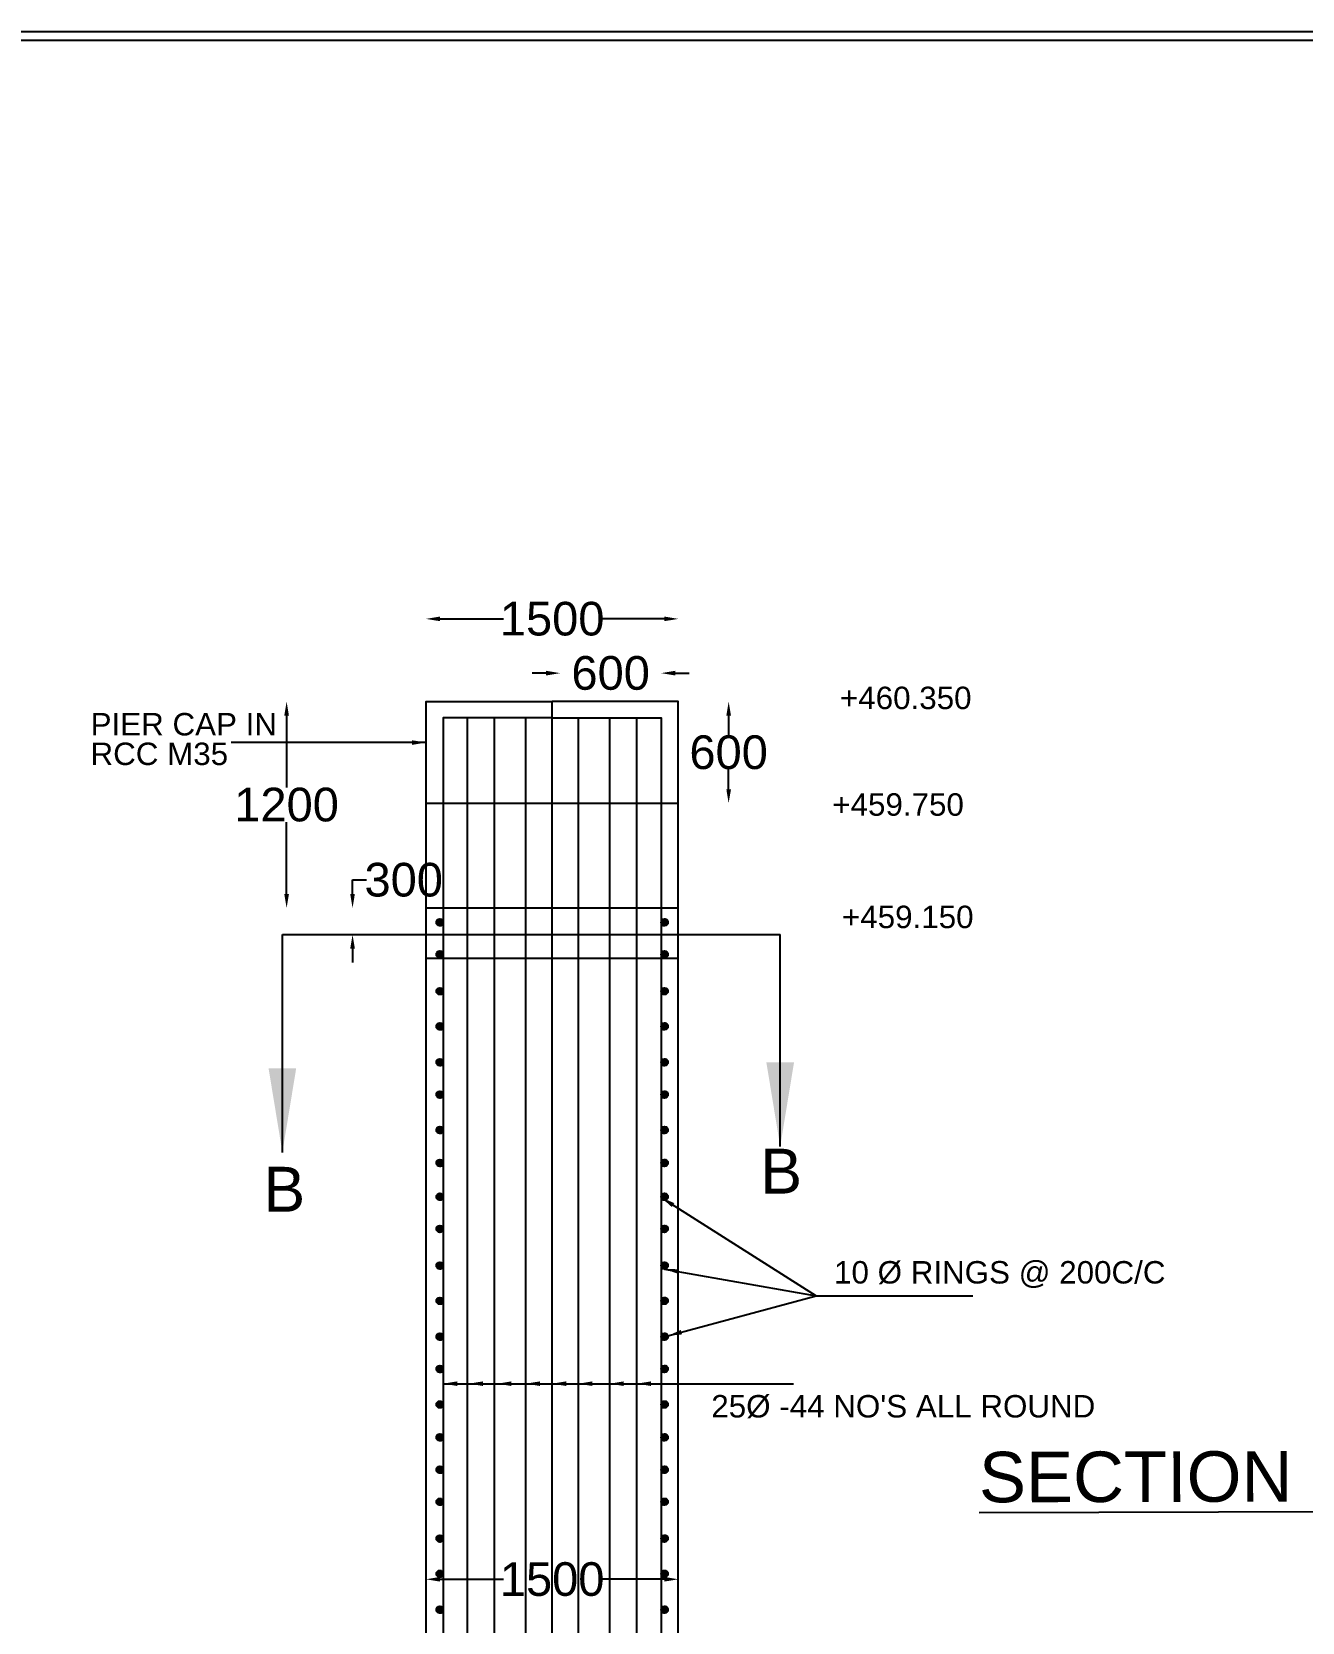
# Model space of a CAD drawing. Header units: inches. Extents: x 528254 to 544982, y -169119 to -158181.
# Drawn here: x 531796 to 534061, y -161015 to -158181 of the extents above; entities that cross this region are included whole.
import ezdxf

# ---------------------------------------------------------------- set-up
doc = ezdxf.new("R2010")
doc.units = ezdxf.units.IN
doc.header["$MEASUREMENT"] = 0
for name, color, linetype in [('DIMENSION', 7, 'Continuous'), ('DRAWING', 7, 'Continuous'), ('TEXT', 7, 'Continuous')]:
    doc.layers.add(name, color=color, linetype=linetype)
doc.styles.get("Standard").update_dxf_attribs({"font": 'arial.ttf', "height": 60})
doc.dimstyles.new('ST100', dxfattribs={"dimtxt": 100, "dimasz": 25, "dimexe": 0, "dimexo": 300, "dimgap": 0.09, "dimtad": 0, "dimtih": 1, "dimtoh": 1, "dimdec": 0, "dimzin": 0, "dimdsep": 46, "dimtxsty": 'Standard', "dimcen": 0, "dimse1": 1, "dimse2": 1, "dimadec": 0, "dimazin": 0, "dimtfac": 1, "dimtdec": 0, "dimtofl": 0, "dimtmove": 0, "dimatfit": 3, "dimfxl": 2000, "dimtolj": 1, "dimtzin": 0, "dimarcsym": 0})

# ---------------------------------------------------------------- blocks, each defined once
blk = doc.blocks.new('*D80')
at = {"layer": 'Defpoints', "color": 0, "ltscale": 0.4, "transparency": 16777216}
for p in [(532948.7, -159227.3), (532499.1, -159374.7), (532948.7, -159374.7)]:
    blk.add_point(p, dxfattribs=at)
at = {"layer": 'DIMENSION', "color": 0, "lineweight": -2, "ltscale": 0.4, "transparency": 16777216}
for p, q in [((532524.1, -159227.3), (532637.2, -159227.3)), ((532923.7, -159227.3), (532810.7, -159227.3))]:
    blk.add_line(p, q, dxfattribs=at)
at = {"layer": 'DIMENSION', "color": 0, "ltscale": 0.4, "transparency": 16777216}
for points in [[(532524.1, -159223.1), (532524.1, -159231.4), (532499.1, -159227.3)], [(532923.7, -159223.1), (532923.7, -159231.4), (532948.7, -159227.3)]]:
    blk.add_solid(points, dxfattribs=at)
at = {"layer": 'DIMENSION', "color": 0, "ltscale": 0.4, "transparency": 16777216, "insert": (532723.9, -159227.3), "char_height": 60, "attachment_point": 5}
blk.add_mtext('\\A1;1500', dxfattribs=at)
blk = doc.blocks.new('*D81')
at = {"layer": 'Defpoints', "color": 0, "ltscale": 0.4, "transparency": 16777216}
for p in [(532918.2, -159324), (532738.2, -159403.4), (532918.2, -159403.4)]:
    blk.add_point(p, dxfattribs=at)
at = {"layer": 'DIMENSION', "color": 0, "lineweight": -2, "ltscale": 0.4, "transparency": 16777216}
for p, q in [((532713.2, -159324), (532688.2, -159324)), ((532943.2, -159324), (532968.2, -159324))]:
    blk.add_line(p, q, dxfattribs=at)
at = {"layer": 'DIMENSION', "color": 0, "ltscale": 0.4, "transparency": 16777216}
for points in [[(532713.2, -159319.8), (532713.2, -159328.1), (532738.2, -159324)], [(532943.2, -159319.8), (532943.2, -159328.1), (532918.2, -159324)]]:
    blk.add_solid(points, dxfattribs=at)
at = {"layer": 'DIMENSION', "color": 0, "ltscale": 0.4, "transparency": 16777216, "insert": (532828.2, -159324), "char_height": 60, "attachment_point": 5}
blk.add_mtext('\\A1;600', dxfattribs=at)
blk = doc.blocks.new('*D82')
at = {"layer": 'Defpoints', "color": 0, "ltscale": 0.4, "transparency": 16777216}
for p in [(532948.7, -159374.7), (532948.7, -159555.8), (533038.5, -159555.8)]:
    blk.add_point(p, dxfattribs=at)
at = {"layer": 'DIMENSION', "color": 0, "lineweight": -2, "ltscale": 0.4, "transparency": 16777216}
for p, q in [((533038.5, -159399.7), (533038.5, -159434.6)), ((533038.5, -159530.8), (533038.5, -159496))]:
    blk.add_line(p, q, dxfattribs=at)
at = {"layer": 'DIMENSION', "color": 0, "ltscale": 0.4, "transparency": 16777216}
for points in [[(533034.4, -159399.7), (533042.7, -159399.7), (533038.5, -159374.7)], [(533034.4, -159530.8), (533042.7, -159530.8), (533038.5, -159555.8)]]:
    blk.add_solid(points, dxfattribs=at)
at = {"layer": 'DIMENSION', "color": 0, "ltscale": 0.4, "transparency": 16777216, "insert": (533038.5, -159465.3), "char_height": 60, "attachment_point": 5}
blk.add_mtext('\\A1;600', dxfattribs=at)
blk = doc.blocks.new('*D83')
at = {"layer": 'Defpoints', "color": 0, "ltscale": 0.4, "transparency": 16777216}
for p in [(532499.1, -159374.7), (532250.5, -159742.5), (532499.1, -159742.5)]:
    blk.add_point(p, dxfattribs=at)
at = {"layer": 'DIMENSION', "color": 0, "lineweight": -2, "ltscale": 0.4, "transparency": 16777216}
for p, q in [((532250.5, -159399.7), (532250.5, -159527.9)), ((532250.5, -159717.5), (532250.5, -159589.3))]:
    blk.add_line(p, q, dxfattribs=at)
at = {"layer": 'DIMENSION', "color": 0, "ltscale": 0.4, "transparency": 16777216}
for points in [[(532246.4, -159399.7), (532254.7, -159399.7), (532250.5, -159374.7)], [(532246.4, -159717.5), (532254.7, -159717.5), (532250.5, -159742.5)]]:
    blk.add_solid(points, dxfattribs=at)
at = {"layer": 'DIMENSION', "color": 0, "ltscale": 0.4, "transparency": 16777216, "insert": (532250.5, -159558.6), "char_height": 60, "attachment_point": 5}
blk.add_mtext('\\A1;1200', dxfattribs=at)
blk = doc.blocks.new('*D84')
at = {"layer": 'Defpoints', "color": 0, "ltscale": 0.4, "transparency": 16777216}
for p in [(532368.1, -159742.5), (532499.1, -159742.5), (532499.1, -159789.9)]:
    blk.add_point(p, dxfattribs=at)
at = {"layer": 'DIMENSION', "color": 0, "lineweight": -2, "ltscale": 0.4, "transparency": 16777216}
for p, q in [((532368.1, -159717.5), (532368.1, -159692.5)), ((532368.1, -159692.5), (532393.1, -159692.5)), ((532368.1, -159814.9), (532368.1, -159839.9))]:
    blk.add_line(p, q, dxfattribs=at)
at = {"layer": 'DIMENSION', "color": 0, "ltscale": 0.4, "transparency": 16777216}
for points in [[(532363.9, -159717.5), (532372.2, -159717.5), (532368.1, -159742.5)], [(532363.9, -159814.9), (532372.2, -159814.9), (532368.1, -159789.9)]]:
    blk.add_solid(points, dxfattribs=at)
at = {"layer": 'DIMENSION', "color": 0, "ltscale": 0.4, "transparency": 16777216, "insert": (532459.3, -159692.5), "char_height": 60, "attachment_point": 5}
blk.add_mtext('\\A1;300', dxfattribs=at)
blk = doc.blocks.new('*D85')
at = {"layer": 'Defpoints', "color": 0, "ltscale": 0.4, "transparency": 16777216}
for p in [(532499.1, -160938.9), (532948.7, -160938.9), (532948.7, -160938.9)]:
    blk.add_point(p, dxfattribs=at)
at = {"layer": 'DIMENSION', "color": 0, "lineweight": -2, "ltscale": 0.4, "transparency": 16777216}
for p, q in [((532524.1, -160938.9), (532637.2, -160938.9)), ((532923.7, -160938.9), (532810.7, -160938.9))]:
    blk.add_line(p, q, dxfattribs=at)
at = {"layer": 'DIMENSION', "color": 0, "ltscale": 0.4, "transparency": 16777216}
for points in [[(532524.1, -160934.7), (532524.1, -160943), (532499.1, -160938.9)], [(532923.7, -160934.7), (532923.7, -160943), (532948.7, -160938.9)]]:
    blk.add_solid(points, dxfattribs=at)
at = {"layer": 'DIMENSION', "color": 0, "ltscale": 0.4, "transparency": 16777216, "insert": (532723.9, -160938.9), "char_height": 60, "attachment_point": 5}
blk.add_mtext('\\A1;1500', dxfattribs=at)

msp = doc.modelspace()

# ---------------------------------------------------------------- hatches: boundary and pattern name
at = {"layer": 'DRAWING', "ltscale": 0.4}
h = msp.add_hatch(dxfattribs=at)
h.set_pattern_fill('ANSI31', color=256, scale=0.790864, style=0)
h.set_pattern_definition([(45, (111371.23394, -31093.94554), (-0.069903148846, 0.069903148846), [])])
h.paths.add_polyline_path([(532529.7, -159769.3), (532529.7, -159767, 0.90895), (532517.5, -159768.2, 0.90895)])
h = msp.add_hatch(dxfattribs=at)
h.set_pattern_fill('ANSI31', color=256, scale=0.790864, style=0)
h.set_pattern_definition([(135, (954076.61559, -31093.94554), (0.069903148846, 0.069903148846), [])])
h.paths.add_polyline_path([(532918.2, -159769.3), (532918.2, -159767, -0.90895), (532930.4, -159768.2, -0.90895)])
h = msp.add_hatch(dxfattribs=at)
h.set_pattern_fill('ANSI31', color=256, scale=0.790864, style=0)
h.set_pattern_definition([(45, (111371.23394, -31151.06556), (-0.069903148846, 0.069903148846), [])])
h.paths.add_polyline_path([(532529.7, -159826.4), (532529.7, -159824.1, 0.90895), (532517.5, -159825.3, 0.90895)])
h = msp.add_hatch(dxfattribs=at)
h.set_pattern_fill('ANSI31', color=256, scale=0.790864, style=0)
h.set_pattern_definition([(135, (954076.61559, -31151.06556), (0.069903148846, 0.069903148846), [])])
h.paths.add_polyline_path([(532918.2, -159826.4), (532918.2, -159824.1, -0.90895), (532930.4, -159825.3, -0.90895)])
h = msp.add_hatch(dxfattribs=at)
h.set_pattern_fill('ANSI31', color=256, scale=0.790864, style=0)
h.set_pattern_definition([(45, (111371.23394, -31216.57489), (-0.069903148846, 0.069903148846), [])])
h.paths.add_polyline_path([(532529.7, -159892), (532529.7, -159889.6, 0.90895), (532517.5, -159890.8, 0.90895)])
h = msp.add_hatch(dxfattribs=at)
h.set_pattern_fill('ANSI31', color=256, scale=0.790864, style=0)
h.set_pattern_definition([(135, (954076.61559, -31216.57489), (0.069903148846, 0.069903148846), [])])
h.paths.add_polyline_path([(532918.2, -159892), (532918.2, -159889.6, -0.90895), (532930.4, -159890.8, -0.90895)])
h = msp.add_hatch(dxfattribs=at)
h.set_pattern_fill('ANSI31', color=256, scale=0.790864, style=0)
h.set_pattern_definition([(45, (111371.23394, -31279.40694), (-0.069903148846, 0.069903148846), [])])
h.paths.add_polyline_path([(532529.7, -159954.8), (532529.7, -159952.4, 0.90895), (532517.5, -159953.6, 0.90895)])
h = msp.add_hatch(dxfattribs=at)
h.set_pattern_fill('ANSI31', color=256, scale=0.790864, style=0)
h.set_pattern_definition([(135, (954076.61559, -31279.40694), (0.069903148846, 0.069903148846), [])])
h.paths.add_polyline_path([(532918.2, -159954.8), (532918.2, -159952.4, -0.90895), (532930.4, -159953.6, -0.90895)])
h = msp.add_hatch(dxfattribs=at)
h.set_pattern_fill('ANSI31', color=256, scale=0.790864, style=0)
h.set_pattern_definition([(45, (111371.23394, -31343.32203), (-0.069903148846, 0.069903148846), [])])
h.paths.add_polyline_path([(532529.7, -160018.7), (532529.7, -160016.4, 0.90895), (532517.5, -160017.5, 0.90895)])
h = msp.add_hatch(dxfattribs=at)
h.set_pattern_fill('ANSI31', color=256, scale=0.790864, style=0)
h.set_pattern_definition([(135, (954076.61559, -31343.32203), (0.069903148846, 0.069903148846), [])])
h.paths.add_polyline_path([(532918.2, -160018.7), (532918.2, -160016.4, -0.90895), (532930.4, -160017.5, -0.90895)])
h = msp.add_hatch(dxfattribs=at)
h.set_pattern_fill('ANSI31', color=256, scale=0.790864, style=0)
h.set_pattern_definition([(45, (111371.23394, -31400.85015), (-0.069903148846, 0.069903148846), [])])
h.paths.add_polyline_path([(532529.7, -160076.2), (532529.7, -160073.9, 0.90895), (532517.5, -160075.1, 0.90895)])
h = msp.add_hatch(dxfattribs=at)
h.set_pattern_fill('ANSI31', color=256, scale=0.790864, style=0)
h.set_pattern_definition([(135, (954076.61559, -31400.85015), (0.069903148846, 0.069903148846), [])])
h.paths.add_polyline_path([(532918.2, -160076.2), (532918.2, -160073.9, -0.90895), (532930.4, -160075.1, -0.90895)])
h = msp.add_hatch(dxfattribs=at)
h.set_pattern_fill('ANSI31', color=256, scale=0.790864, style=0)
h.set_pattern_definition([(45, (111371.23394, -31464.09031), (-0.069903148846, 0.069903148846), [])])
h.paths.add_polyline_path([(532529.7, -160139.5), (532529.7, -160137.1, 0.90895), (532517.5, -160138.3, 0.90895)])
h = msp.add_hatch(dxfattribs=at)
h.set_pattern_fill('ANSI31', color=256, scale=0.790864, style=0)
h.set_pattern_definition([(135, (954076.61559, -31464.09031), (0.069903148846, 0.069903148846), [])])
h.paths.add_polyline_path([(532918.2, -160139.5), (532918.2, -160137.1, -0.90895), (532930.4, -160138.3, -0.90895)])
h = msp.add_hatch(dxfattribs=at)
h.set_pattern_fill('ANSI31', color=256, scale=0.790864, style=0)
h.set_pattern_definition([(45, (111371.23394, -31522.71364), (-0.069903148846, 0.069903148846), [])])
h.paths.add_polyline_path([(532529.7, -160198.1), (532529.7, -160195.8, 0.90895), (532517.5, -160196.9, 0.90895)])
h = msp.add_hatch(dxfattribs=at)
h.set_pattern_fill('ANSI31', color=256, scale=0.790864, style=0)
h.set_pattern_definition([(135, (954076.61559, -31522.71364), (0.069903148846, 0.069903148846), [])])
h.paths.add_polyline_path([(532918.2, -160198.1), (532918.2, -160195.8, -0.90895), (532930.4, -160196.9, -0.90895)])
h = msp.add_hatch(dxfattribs=at)
h.set_pattern_fill('ANSI31', color=256, scale=0.790864, style=0)
h.set_pattern_definition([(45, (111371.23394, -31583.02728), (-0.069903148846, 0.069903148846), [])])
h.paths.add_polyline_path([(532529.7, -160258.4), (532529.7, -160256.1, 0.90895), (532517.5, -160257.2, 0.90895)])
h = msp.add_hatch(dxfattribs=at)
h.set_pattern_fill('ANSI31', color=256, scale=0.790864, style=0)
h.set_pattern_definition([(135, (954076.61559, -31583.02728), (0.069903148846, 0.069903148846), [])])
h.paths.add_polyline_path([(532918.2, -160258.4), (532918.2, -160256.1, -0.90895), (532930.4, -160257.2, -0.90895)])
h = msp.add_hatch(dxfattribs=at)
h.set_pattern_fill('ANSI31', color=256, scale=0.790864, style=0)
h.set_pattern_definition([(45, (111371.23394, -31640.14731), (-0.069903148846, 0.069903148846), [])])
h.paths.add_polyline_path([(532529.7, -160315.5), (532529.7, -160313.2, 0.90895), (532517.5, -160314.4, 0.90895)])
h = msp.add_hatch(dxfattribs=at)
h.set_pattern_fill('ANSI31', color=256, scale=0.790864, style=0)
h.set_pattern_definition([(135, (954076.61559, -31640.14731), (0.069903148846, 0.069903148846), [])])
h.paths.add_polyline_path([(532918.2, -160315.5), (532918.2, -160313.2, -0.90895), (532930.4, -160314.4, -0.90895)])
h = msp.add_hatch(dxfattribs=at)
h.set_pattern_fill('ANSI31', color=256, scale=0.790864, style=0)
h.set_pattern_definition([(45, (111371.23394, -31705.65663), (-0.069903148846, 0.069903148846), [])])
h.paths.add_polyline_path([(532529.7, -160381), (532529.7, -160378.7, 0.90895), (532517.5, -160379.9, 0.90895)])
h = msp.add_hatch(dxfattribs=at)
h.set_pattern_fill('ANSI31', color=256, scale=0.790864, style=0)
h.set_pattern_definition([(135, (954076.61559, -31705.65663), (0.069903148846, 0.069903148846), [])])
h.paths.add_polyline_path([(532918.2, -160381), (532918.2, -160378.7, -0.90895), (532930.4, -160379.9, -0.90895)])
h = msp.add_hatch(dxfattribs=at)
h.set_pattern_fill('ANSI31', color=256, scale=0.790864, style=0)
h.set_pattern_definition([(45, (111371.23394, -31768.48869), (-0.069903148846, 0.069903148846), [])])
h.paths.add_polyline_path([(532529.7, -160443.9), (532529.7, -160441.5, 0.90895), (532517.5, -160442.7, 0.90895)])
h = msp.add_hatch(dxfattribs=at)
h.set_pattern_fill('ANSI31', color=256, scale=0.790864, style=0)
h.set_pattern_definition([(135, (954076.61559, -31768.48869), (0.069903148846, 0.069903148846), [])])
h.paths.add_polyline_path([(532918.2, -160443.9), (532918.2, -160441.5, -0.90895), (532930.4, -160442.7, -0.90895)])
h = msp.add_hatch(dxfattribs=at)
h.set_pattern_fill('ANSI31', color=256, scale=0.790864, style=0)
h.set_pattern_definition([(45, (111371.23394, -31832.40378), (-0.069903148846, 0.069903148846), [])])
h.paths.add_polyline_path([(532529.7, -160507.8), (532529.7, -160505.4, 0.90895), (532517.5, -160506.6, 0.90895)])
h = msp.add_hatch(dxfattribs=at)
h.set_pattern_fill('ANSI31', color=256, scale=0.790864, style=0)
h.set_pattern_definition([(135, (954076.61559, -31832.40378), (0.069903148846, 0.069903148846), [])])
h.paths.add_polyline_path([(532918.2, -160507.8), (532918.2, -160505.4, -0.90895), (532930.4, -160506.6, -0.90895)])
h = msp.add_hatch(dxfattribs=at)
h.set_pattern_fill('ANSI31', color=256, scale=0.790864, style=0)
h.set_pattern_definition([(45, (111371.23394, -31889.9319), (-0.069903148846, 0.069903148846), [])])
h.paths.add_polyline_path([(532529.7, -160565.3), (532529.7, -160563, 0.90895), (532517.5, -160564.1, 0.90895)])
h = msp.add_hatch(dxfattribs=at)
h.set_pattern_fill('ANSI31', color=256, scale=0.790864, style=0)
h.set_pattern_definition([(135, (954076.61559, -31889.9319), (0.069903148846, 0.069903148846), [])])
h.paths.add_polyline_path([(532918.2, -160565.3), (532918.2, -160563, -0.90895), (532930.4, -160564.1, -0.90895)])
h = msp.add_hatch(dxfattribs=at)
h.set_pattern_fill('ANSI31', color=256, scale=0.790864, style=0)
h.set_pattern_definition([(45, (111371.23394, -31953.17205), (-0.069903148846, 0.069903148846), [])])
h.paths.add_polyline_path([(532529.7, -160628.5), (532529.7, -160626.2, 0.90895), (532517.5, -160627.4, 0.90895)])
h = msp.add_hatch(dxfattribs=at)
h.set_pattern_fill('ANSI31', color=256, scale=0.790864, style=0)
h.set_pattern_definition([(135, (954076.61559, -31953.17205), (0.069903148846, 0.069903148846), [])])
h.paths.add_polyline_path([(532918.2, -160628.5), (532918.2, -160626.2, -0.90895), (532930.4, -160627.4, -0.90895)])
h = msp.add_hatch(dxfattribs=at)
h.set_pattern_fill('ANSI31', color=256, scale=0.790864, style=0)
h.set_pattern_definition([(45, (111371.23394, -32011.79539), (-0.069903148846, 0.069903148846), [])])
h.paths.add_polyline_path([(532529.7, -160687.2), (532529.7, -160684.8, 0.90895), (532517.5, -160686, 0.90895)])
h = msp.add_hatch(dxfattribs=at)
h.set_pattern_fill('ANSI31', color=256, scale=0.790864, style=0)
h.set_pattern_definition([(135, (954076.61559, -32011.79539), (0.069903148846, 0.069903148846), [])])
h.paths.add_polyline_path([(532918.2, -160687.2), (532918.2, -160684.8, -0.90895), (532930.4, -160686, -0.90895)])
h = msp.add_hatch(dxfattribs=at)
h.set_pattern_fill('ANSI31', color=256, scale=0.790864, style=0)
h.set_pattern_definition([(45, (111371.23394, -32069.49841), (-0.069903148846, 0.069903148846), [])])
h.paths.add_polyline_path([(532529.7, -160744.9), (532529.7, -160742.5, 0.90895), (532517.5, -160743.7, 0.90895)])
h = msp.add_hatch(dxfattribs=at)
h.set_pattern_fill('ANSI31', color=256, scale=0.790864, style=0)
h.set_pattern_definition([(135, (954076.61559, -32069.49841), (0.069903148846, 0.069903148846), [])])
h.paths.add_polyline_path([(532918.2, -160744.9), (532918.2, -160742.5, -0.90895), (532930.4, -160743.7, -0.90895)])
h = msp.add_hatch(dxfattribs=at)
h.set_pattern_fill('ANSI31', color=256, scale=0.790864, style=0)
h.set_pattern_definition([(45, (111371.23394, -32126.61844), (-0.069903148846, 0.069903148846), [])])
h.paths.add_polyline_path([(532529.7, -160802), (532529.7, -160799.7, 0.90895), (532517.5, -160800.8, 0.90895)])
h = msp.add_hatch(dxfattribs=at)
h.set_pattern_fill('ANSI31', color=256, scale=0.790864, style=0)
h.set_pattern_definition([(135, (954076.61559, -32126.61844), (0.069903148846, 0.069903148846), [])])
h.paths.add_polyline_path([(532918.2, -160802), (532918.2, -160799.7, -0.90895), (532930.4, -160800.8, -0.90895)])
h = msp.add_hatch(dxfattribs=at)
h.set_pattern_fill('ANSI31', color=256, scale=0.790864, style=0)
h.set_pattern_definition([(45, (111371.23394, -32192.12776), (-0.069903148846, 0.069903148846), [])])
h.paths.add_polyline_path([(532529.7, -160867.5), (532529.7, -160865.2, 0.90895), (532517.5, -160866.3, 0.90895)])
h = msp.add_hatch(dxfattribs=at)
h.set_pattern_fill('ANSI31', color=256, scale=0.790864, style=0)
h.set_pattern_definition([(135, (954076.61559, -32192.12776), (0.069903148846, 0.069903148846), [])])
h.paths.add_polyline_path([(532918.2, -160867.5), (532918.2, -160865.2, -0.90895), (532930.4, -160866.3, -0.90895)])
h = msp.add_hatch(dxfattribs=at)
h.set_pattern_fill('ANSI31', color=256, scale=0.790864, style=0)
h.set_pattern_definition([(45, (111371.23394, -32254.95982), (-0.069903148846, 0.069903148846), [])])
h.paths.add_polyline_path([(532529.7, -160930.3), (532529.7, -160928, 0.90895), (532517.5, -160929.2, 0.90895)])
h = msp.add_hatch(dxfattribs=at)
h.set_pattern_fill('ANSI31', color=256, scale=0.790864, style=0)
h.set_pattern_definition([(135, (954076.61559, -32254.95982), (0.069903148846, 0.069903148846), [])])
h.paths.add_polyline_path([(532918.2, -160930.3), (532918.2, -160928, -0.90895), (532930.4, -160929.2, -0.90895)])
h = msp.add_hatch(dxfattribs=at)
h.set_pattern_fill('ANSI31', color=256, scale=0.790864, style=0)
h.set_pattern_definition([(45, (111371.23394, -32318.8749), (-0.069903148846, 0.069903148846), [])])
h.paths.add_polyline_path([(532529.7, -160994.3), (532529.7, -160991.9, 0.90895), (532517.5, -160993.1, 0.90895)])
h = msp.add_hatch(dxfattribs=at)
h.set_pattern_fill('ANSI31', color=256, scale=0.790864, style=0)
h.set_pattern_definition([(135, (954076.61559, -32318.8749), (0.069903148846, 0.069903148846), [])])
h.paths.add_polyline_path([(532918.2, -160994.3), (532918.2, -160991.9, -0.90895), (532930.4, -160993.1, -0.90895)])

# ---------------------------------------------------------------- linework, layer by layer
for points in [[(544982.5, -158181), (528254, -158181), (528254, -169119), (544982.5, -169119)], [(544967, -158196.5), (528269.5, -158196.5), (528269.5, -169103.5), (544967, -169103.5)]]:
    msp.add_lwpolyline(points, close=True, dxfattribs=at)
for points in [[(531978.5, -163199.5), (531978.5, -162971.6), (532425.7, -162744.5), (532499.1, -162744.5), (532499.1, -159374.7), (532723.9, -159374.7)], [(532723.9, -163126.6), (532723.9, -159374.7)], [(533469.4, -163199.5), (533469.4, -162971.6), (533022.2, -162744.5), (532948.7, -162744.5), (532948.7, -159374.7), (532723.9, -159374.7)], [(532723.9, -159403.4), (532529.7, -159403.4), (532529.7, -163126.6)], [(532572.9, -163126.6), (532572.9, -159403.4)], [(532621.3, -163126.6), (532621.3, -159403.4)], [(532677.1, -163126.6), (532677.1, -159403.4)], [(532723.9, -159403.4), (532918.2, -159403.4), (532918.2, -163126.6)], [(532770.8, -163126.6), (532770.8, -159403.4)], [(532826.6, -163126.6), (532826.6, -159403.4)], [(532875, -163126.6), (532875, -159403.4)]]:
    msp.add_lwpolyline(points, dxfattribs=at)
for centre in [(532523.6, -159768.2), (532924.2, -159768.2), (532523.6, -159825.3), (532924.2, -159825.3), (532523.6, -159890.8), (532924.2, -159890.8), (532523.6, -159953.6), (532924.2, -159953.6), (532523.6, -160017.5), (532924.2, -160017.5), (532523.6, -160075.1), (532924.2, -160075.1), (532523.6, -160138.3), (532924.2, -160138.3), (532523.6, -160196.9), (532924.2, -160196.9), (532523.6, -160257.2), (532924.2, -160257.2), (532523.6, -160314.4), (532924.2, -160314.4), (532523.6, -160379.9), (532924.2, -160379.9), (532523.6, -160442.7), (532924.2, -160442.7), (532523.6, -160506.6), (532924.2, -160506.6), (532523.6, -160564.1), (532924.2, -160564.1), (532523.6, -160627.4), (532924.2, -160627.4), (532523.6, -160686), (532924.2, -160686), (532523.6, -160743.7), (532924.2, -160743.7), (532523.6, -160800.8), (532924.2, -160800.8), (532523.6, -160866.3), (532924.2, -160866.3), (532523.6, -160929.2), (532924.2, -160929.2), (532523.6, -160993.1), (532924.2, -160993.1)]:
    msp.add_circle(centre, 6.16, dxfattribs=at)
at = {"layer": 'TEXT', "ltscale": 0.4}
for points in [[(532499.1, -159555.8), (532948.7, -159555.8)], [(532499.1, -159742.5), (532948.7, -159742.5)], [(532499.1, -159831.7), (532948.7, -159831.7)]]:
    msp.add_lwpolyline(points, dxfattribs=at)

# ---------------------------------------------------------------- texts
at = {"layer": 'TEXT'}
for s, height, p in [('+460.350', 40, (533236.9, -159388.1)), ('PIER CAP IN', 40, (531901.2, -159435)), ('RCC M35', 40, (531901, -159487.8)), ('+459.750', 40, (533223.2, -159578.1)), ('+459.150', 40, (533240.5, -159778.4)), ('B', 80, (533095, -160251.5)), ('B', 80, (532209.2, -160283.8)), ('10 Ø RINGS @ 200C/C', 40, (533226.4, -160411.8)), ("25Ø -44 NO'S ALL ROUND", 40, (533007.6, -160650.5))]:
    msp.add_text(s, height=height, dxfattribs=at).set_placement(p)
msp.add_text("%%USECTION OF PIER BED BLOCK ON 'B-B'", height=90, rotation=0.1412, dxfattribs=at).set_placement((533484.8, -160801.8))

# ---------------------------------------------------------------- dimensions: what is measured, and where the dimension line sits
at = {"layer": 'DIMENSION', "ltscale": 0.4}
for base, p1, p2, text, picture, middle in [((532948.7, -159227.3), (532499.1, -159374.7), (532948.7, -159374.7), '1500', '*D80', (532723.9, -159227.3)), ((532918.2, -159324), (532738.2, -159403.4), (532918.2, -159403.4), '600', '*D81', (532828.2, -159324)), ((532948.7, -160938.9), (532499.1, -160938.9), (532948.7, -160938.9), '1500', '*D85', (532723.9, -160938.9))]:
    dim = msp.add_linear_dim(base=base, p1=p1, p2=p2, text=text, dimstyle='ST100', dxfattribs=at)
    dim.commit()
    dim.dimension.update_dxf_attribs({"geometry": picture, "text_midpoint": middle})
for base, p1, p2, text, picture, middle in [((532250.5, -159742.5), (532499.1, -159374.7), (532499.1, -159742.5), '1200', '*D83', (532250.5, -159558.6)), ((533038.5, -159555.8), (532948.7, -159374.7), (532948.7, -159555.8), '600', '*D82', (533038.5, -159465.3)), ((532368.1, -159742.5), (532499.1, -159789.9), (532499.1, -159742.5), '300', '*D84', (532459.3, -159692.5))]:
    dim = msp.add_linear_dim(base=base, p1=p1, p2=p2, angle=90, text=text, dimstyle='ST100', dxfattribs=at)
    dim.commit()
    dim.dimension.update_dxf_attribs({"geometry": picture, "text_midpoint": middle})

# ---------------------------------------------------------------- leaders
at = {"layer": 'DRAWING', "ltscale": 0.4}
for points in [[(532243, -160178), (532243, -159789.9), (533130.4, -159789.9)], [(533130.4, -160167.7), (533130.4, -159789.9)]]:
    msp.add_leader(points, dimstyle='ST100', override={"dimasz": 150, "dimgap": 0.09, "dimtad": 0}, dxfattribs=at)
at = {"layer": 'TEXT', "ltscale": 0.4}
for points in [[(532499.1, -159447.7), (532151.6, -159447.7)], [(532918.2, -160258.5), (533194.4, -160433.5), (533473.9, -160433.5)], [(532924.2, -160386), (533194.4, -160433.5)], [(532930.2, -160505), (533194.4, -160433.5)], [(532529.7, -160590.3), (532621.3, -160590.3)], [(532575.5, -160590.3), (532677.1, -160590.3)], [(532626.3, -160590.3), (532723.9, -160590.3)], [(532677.1, -160590.3), (532770.8, -160590.3)], [(532723.9, -160590.3), (532826.6, -160590.3)], [(532770.8, -160590.3), (532875, -160590.3)], [(532826.6, -160590.3), (532918.2, -160590.3)], [(532875, -160590.3), (533154.2, -160590.3)]]:
    msp.add_leader(points, dimstyle='ST100', override={"dimgap": 0.09, "dimtad": 0}, dxfattribs=at)

doc.saveas('drawing.dxf')
